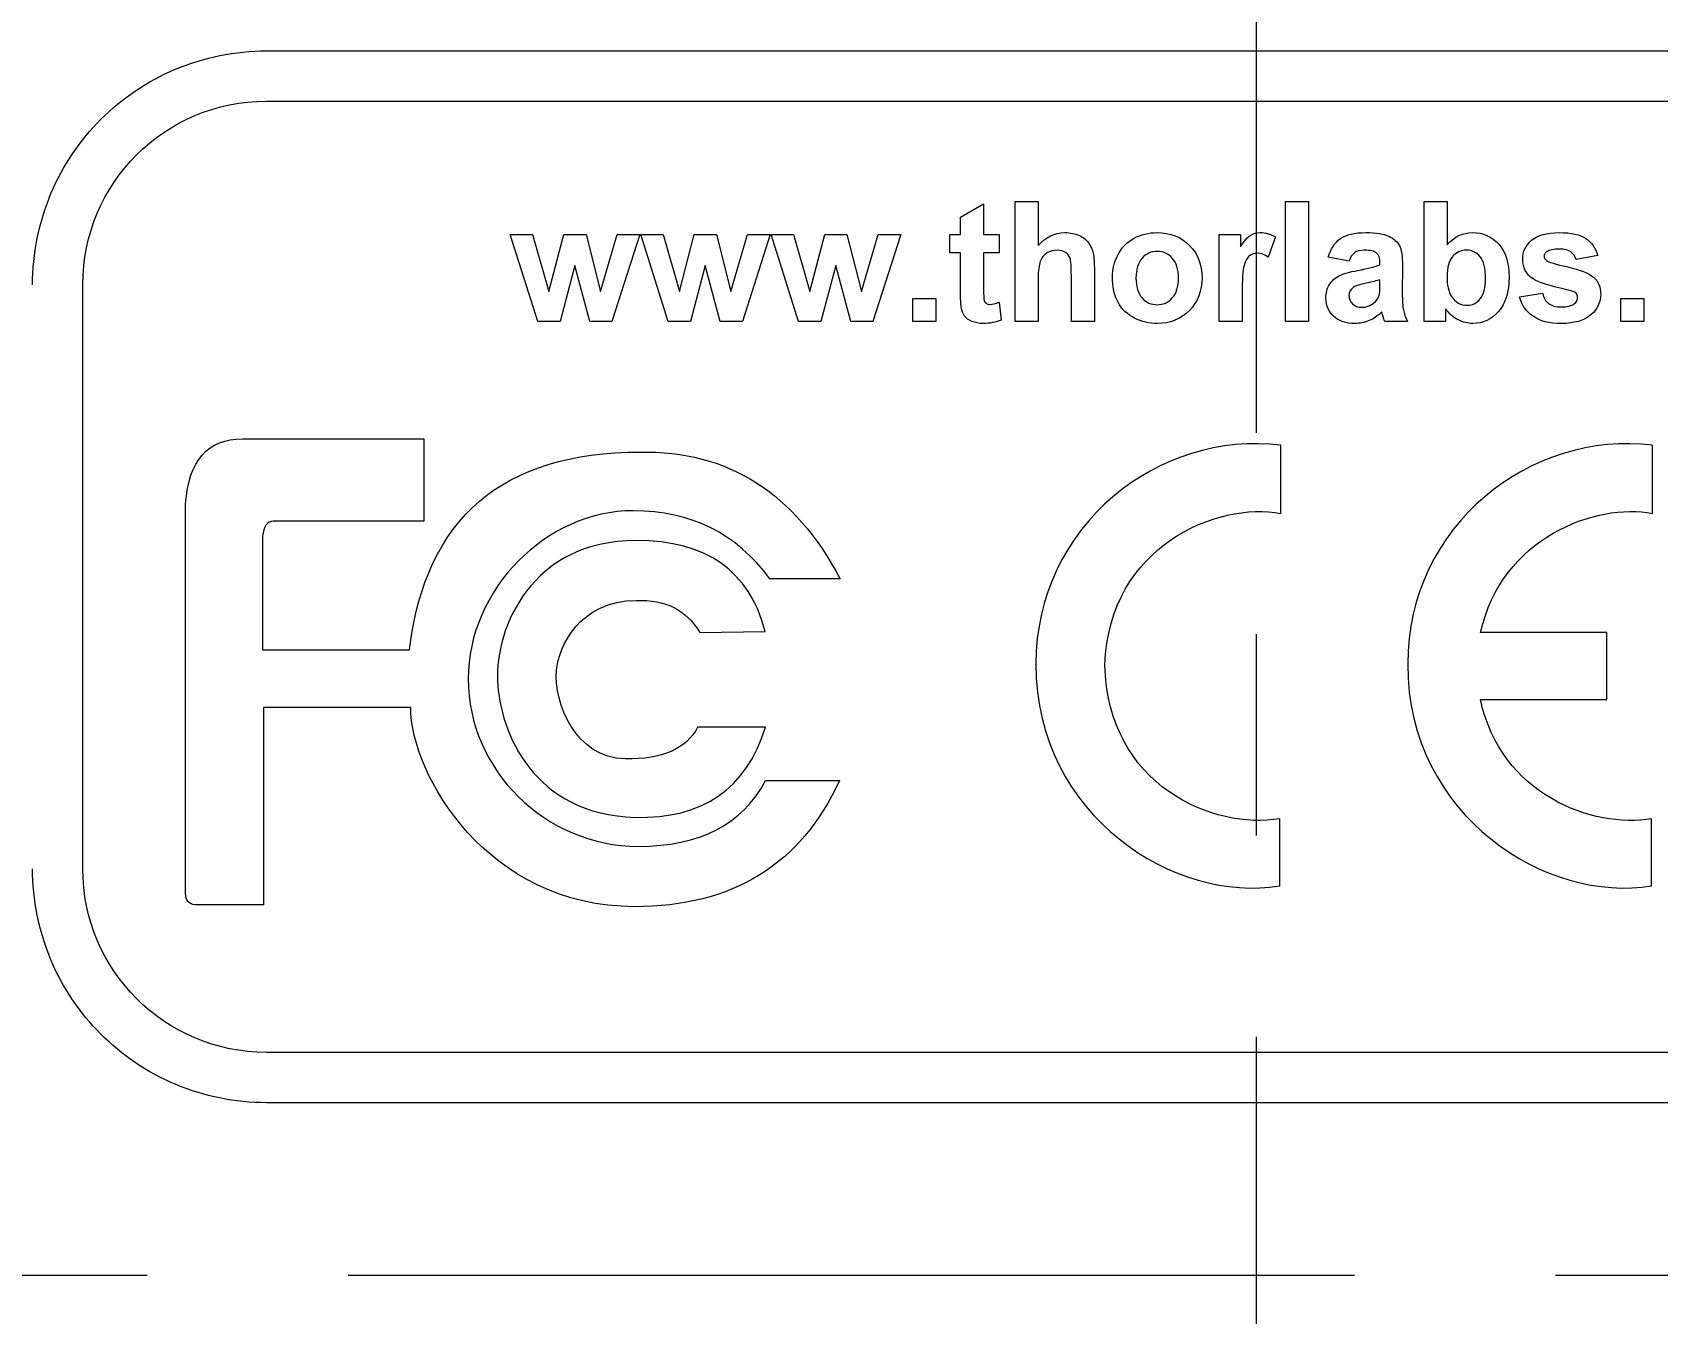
# Model space of a CAD drawing. Header units: inches. Extents: x 0.1 to 10.9, y 0 to 8.5.
# Drawn here: x 6.904 to 7.711, y 4.045 to 4.681 of the extents above; entities that cross this region are included whole.
import ezdxf

# ---------------------------------------------------------------- set-up
doc = ezdxf.new("R2010")
doc.units = ezdxf.units.IN
doc.header["$MEASUREMENT"] = 0
doc.linetypes.add('CENTERX2', pattern=[0.8, 0.5, -0.1, 0.1, -0.1])
doc.styles.add('SLDTEXTSTYLE0', font='TXT', dxfattribs={"width": 0.75})
doc.dimstyles.new('SLDDIMSTYLE2', dxfattribs={"dimtxt": 0.083333, "dimasz": 0.125, "dimexe": 0, "dimexo": 0.0625, "dimgap": 0.020833, "dimtad": 0, "dimtih": 1, "dimtoh": 1, "dimrnd": 1e-09, "dimdsep": 46, "dimtxsty": 'SLDTEXTSTYLE0', "dimsah": 1, "dimcen": 0.09, "dimadec": 0, "dimazin": 2, "dimtfac": 1, "dimtofl": 0, "dimtmove": 0, "dimatfit": 3, "dimfxl": 1, "dimfrac": 2, "dimtolj": 1, "dimtzin": 12, "dimarcsym": 0})

# ---------------------------------------------------------------- blocks, each defined once
blk = doc.blocks.new('_D_15')
at = {"color": 7, "linetype": 'Continuous', "lineweight": 18}
for p, q in [((7.46173, 4.87854), (6.22914, 4.87854)), ((6.29914, 4.87854), (6.29914, 4.62034)), ((6.08726, 4.47104), (6.06191, 4.47104)), ((6.06191, 4.47104), (6.06191, 4.33863)), ((6.51103, 4.47104), (6.53637, 4.47104)), ((6.53637, 4.47104), (6.53637, 4.33863)), ((6.06191, 4.33863), (6.08726, 4.33863)), ((6.53637, 4.33863), (6.51103, 4.33863)), ((6.29914, 4.06354), (6.29914, 4.32173)), ((6.61299, 4.06354), (6.22914, 4.06354))]:
    blk.add_line(p, q, dxfattribs=at)
for points in [[(6.29914, 4.87854), (6.27914, 4.75354), (6.31914, 4.75354)], [(6.29914, 4.06354), (6.31914, 4.18854), (6.27914, 4.18854)]]:
    blk.add_solid(points, dxfattribs=at)
at = {"color": 7, "linetype": 'Continuous', "lineweight": 18, "char_height": 0.083333, "attachment_point": 1, "style": 'SLDTEXTSTYLE0'}
for s, insert in [('0.82in', (6.14644, 4.59536)), ('20.7mm', (6.08726, 4.44605))]:
    blk.add_mtext(s, dxfattribs=dict(at, insert=insert))

msp = doc.modelspace()

# ---------------------------------------------------------------- linework, layer by layer
at = {"color": 7, "linetype": 'CENTERX2', "lineweight": 18}
for p, q in [((7.51173, 4.98228), (7.51173, 3.1448)), ((8.36047, 4.06354), (6.66299, 4.06354))]:
    msp.add_line(p, q, dxfattribs=at)
at = {"color": 7, "linetype": 'Continuous', "lineweight": 18}
for p, q in [((7.01974, 4.67211), (8.00929, 4.67211)), ((7.01974, 4.64711), (8.00929, 4.64711)), ((7.36471, 4.5894), (7.37618, 4.59607)), ((7.37618, 4.59607), (7.37618, 4.58081)), ((7.39189, 4.5376), (7.39189, 4.59725)), ((7.39189, 4.59725), (7.40332, 4.59725)), ((7.40332, 4.59725), (7.40332, 4.57532)), ((7.52617, 4.5376), (7.52617, 4.59725)), ((7.52617, 4.59725), (7.5376, 4.59725)), ((7.5376, 4.59725), (7.5376, 4.5376)), ((7.59518, 4.59725), (7.60661, 4.59725)), ((7.59518, 4.5376), (7.59518, 4.59725)), ((7.60661, 4.59725), (7.60661, 4.57577)), ((7.36471, 4.58081), (7.36471, 4.5894)), ((7.15463, 4.5376), (7.14095, 4.58081)), ((7.14095, 4.58081), (7.15206, 4.58081)), ((7.15206, 4.58081), (7.16016, 4.55249)), ((7.16016, 4.55249), (7.16761, 4.58081)), ((7.16761, 4.58081), (7.17863, 4.58081)), ((7.17863, 4.58081), (7.18583, 4.55249)), ((7.18583, 4.55249), (7.19409, 4.58081)), ((7.20537, 4.58081), (7.19149, 4.5376)), ((7.19409, 4.58081), (7.20537, 4.58081)), ((7.20577, 4.58081), (7.21688, 4.58081)), ((7.21944, 4.5376), (7.20577, 4.58081)), ((7.21688, 4.58081), (7.22498, 4.55249)), ((7.22498, 4.55249), (7.23243, 4.58081)), ((7.23243, 4.58081), (7.24345, 4.58081)), ((7.24345, 4.58081), (7.25065, 4.55249)), ((7.25065, 4.55249), (7.25891, 4.58081)), ((7.27018, 4.58081), (7.25631, 4.5376)), ((7.25891, 4.58081), (7.27018, 4.58081)), ((7.27059, 4.58081), (7.2817, 4.58081)), ((7.28426, 4.5376), (7.27059, 4.58081)), ((7.2817, 4.58081), (7.2898, 4.55249)), ((7.2898, 4.55249), (7.29724, 4.58081)), ((7.29724, 4.58081), (7.30827, 4.58081)), ((7.30827, 4.58081), (7.31547, 4.55249)), ((7.31547, 4.55249), (7.32373, 4.58081)), ((7.335, 4.58081), (7.32113, 4.5376)), ((7.32373, 4.58081), (7.335, 4.58081)), ((7.35946, 4.58081), (7.36471, 4.58081)), ((7.35946, 4.5717), (7.35946, 4.58081)), ((7.37618, 4.58081), (7.384, 4.58081)), ((7.384, 4.58081), (7.384, 4.5717)), ((7.49325, 4.58081), (7.50387, 4.58081)), ((7.49325, 4.5376), (7.49325, 4.58081)), ((7.50387, 4.58081), (7.50387, 4.57467)), ((7.52124, 4.57963), (7.5177, 4.56966)), ((7.36471, 4.5717), (7.35946, 4.5717)), ((7.36471, 4.55286), (7.36471, 4.5717)), ((7.37618, 4.5717), (7.37618, 4.55428)), ((7.384, 4.5717), (7.37618, 4.5717)), ((7.17306, 4.56539), (7.16573, 4.5376)), ((7.1805, 4.5376), (7.17306, 4.56539)), ((7.23788, 4.56539), (7.23055, 4.5376)), ((7.24532, 4.5376), (7.23788, 4.56539)), ((7.3027, 4.56539), (7.29537, 4.5376)), ((7.31014, 4.5376), (7.3027, 4.56539)), ((7.55786, 4.56763), (7.54749, 4.5695)), ((7.57316, 4.5658), (7.57316, 4.56694)), ((7.58439, 4.56515), (7.58427, 4.5518)), ((7.68144, 4.57035), (7.67066, 4.56836)), ((6.92851, 4.26569), (6.92851, 4.55589)), ((7.40332, 4.55925), (7.40332, 4.5376)), ((7.4198, 4.5376), (7.4198, 4.56043)), ((7.43124, 4.56295), (7.43124, 4.5376)), ((7.57316, 4.55607), (7.57316, 4.55835)), ((7.34103, 4.54903), (7.35246, 4.54903)), ((7.34103, 4.5376), (7.34103, 4.54903)), ((7.35246, 4.54903), (7.35246, 4.5376)), ((7.38395, 4.5472), (7.38493, 4.53833)), ((7.50468, 4.55095), (7.50468, 4.5376)), ((7.64254, 4.54993), (7.65402, 4.55168)), ((7.69292, 4.5376), (7.69292, 4.54903)), ((7.69292, 4.54903), (7.70435, 4.54903)), ((7.70435, 4.54903), (7.70435, 4.5376)), ((7.6058, 4.54395), (7.6058, 4.5376)), ((7.16573, 4.5376), (7.15463, 4.5376)), ((7.19149, 4.5376), (7.1805, 4.5376)), ((7.23055, 4.5376), (7.21944, 4.5376)), ((7.25631, 4.5376), (7.24532, 4.5376)), ((7.29537, 4.5376), (7.28426, 4.5376)), ((7.32113, 4.5376), (7.31014, 4.5376)), ((7.35246, 4.5376), (7.34103, 4.5376)), ((7.40332, 4.5376), (7.39189, 4.5376)), ((7.43124, 4.5376), (7.4198, 4.5376)), ((7.50468, 4.5376), (7.49325, 4.5376)), ((7.5376, 4.5376), (7.52617, 4.5376)), ((7.58688, 4.5376), (7.57556, 4.5376)), ((7.6058, 4.5376), (7.59518, 4.5376)), ((7.70435, 4.5376), (7.69292, 4.5376)), ((7.00796, 4.47933), (7.09804, 4.47933)), ((7.09804, 4.47933), (7.09804, 4.43844)), ((7.52393, 4.44228), (7.52393, 4.47612)), ((7.70868, 4.44228), (7.70868, 4.47612)), ((6.97958, 4.25345), (6.97958, 4.44709)), ((7.09804, 4.43844), (7.0232, 4.43844)), ((7.0179, 4.43092), (7.0179, 4.37449)), ((7.30487, 4.40974), (7.26994, 4.40974)), ((7.23513, 4.38314), (7.26768, 4.38362)), ((7.68596, 4.38305), (7.62322, 4.38305)), ((7.68596, 4.34973), (7.68596, 4.38305)), ((7.0179, 4.37449), (7.09084, 4.37449)), ((7.01838, 4.34578), (7.01838, 4.24782)), ((7.09148, 4.34578), (7.01838, 4.34578)), ((7.62317, 4.34973), (7.68596, 4.34973)), ((7.26784, 4.336), (7.23403, 4.336)), ((7.26784, 4.30955), (7.30455, 4.30955)), ((7.52339, 4.25724), (7.52339, 4.29059)), ((7.70819, 4.25724), (7.70819, 4.29059)), ((7.01838, 4.24782), (6.98439, 4.24782)), ((8.00929, 4.17446), (7.01974, 4.17446)), ((8.00929, 4.14946), (7.01974, 4.14946))]:
    msp.add_line(p, q, dxfattribs=at)
for points in [[(6.90351, 4.55589), (6.90351, 4.57127), (6.91001, 4.60283), (6.93563, 4.64), (6.97279, 4.66561), (7.00435, 4.67211), (7.01974, 4.67211)], [(6.92851, 4.55589), (6.92851, 4.60627), (6.96935, 4.64711), (7.01974, 4.64711)], [(7.40332, 4.57532), (7.40701, 4.57963), (7.41142, 4.58179), (7.41655, 4.58179)], [(7.41655, 4.58179), (7.41918, 4.58179), (7.42155, 4.5813), (7.42367, 4.58032)], [(7.42367, 4.58032), (7.42578, 4.57935), (7.42738, 4.5781), (7.42845, 4.57658)], [(7.50387, 4.57467), (7.50569, 4.57757), (7.50732, 4.57948), (7.50877, 4.58041)], [(7.50877, 4.58041), (7.51022, 4.58133), (7.51187, 4.58179), (7.51372, 4.58179)], [(7.51372, 4.58179), (7.51632, 4.58179), (7.51883, 4.58107), (7.52124, 4.57963)], [(7.55351, 4.57878), (7.55636, 4.58079), (7.56059, 4.58179), (7.56621, 4.58179)], [(7.56621, 4.58179), (7.57131, 4.58179), (7.5751, 4.58118), (7.5776, 4.57997)], [(7.5776, 4.57997), (7.58009, 4.57876), (7.58185, 4.57723), (7.58287, 4.57539)], [(7.60661, 4.57577), (7.61014, 4.57978), (7.61432, 4.58179), (7.61914, 4.58179)], [(7.61914, 4.58179), (7.62441, 4.58179), (7.62876, 4.57988), (7.63221, 4.57607)], [(7.64856, 4.57796), (7.65152, 4.58051), (7.6561, 4.58179), (7.66232, 4.58179)], [(7.66232, 4.58179), (7.66823, 4.58179), (7.67262, 4.58083), (7.6755, 4.5789)], [(7.40764, 4.57166), (7.40614, 4.57074), (7.40505, 4.56934), (7.40436, 4.56749)], [(7.41272, 4.57304), (7.41082, 4.57304), (7.40913, 4.57258), (7.40764, 4.57166)], [(7.41685, 4.57197), (7.41575, 4.57267), (7.41438, 4.57304), (7.41272, 4.57304)], [(7.41915, 4.56905), (7.41872, 4.57027), (7.41795, 4.57124), (7.41685, 4.57197)], [(7.42845, 4.57658), (7.42952, 4.57506), (7.43025, 4.57338), (7.43065, 4.57154)], [(7.43065, 4.57154), (7.43104, 4.56969), (7.43124, 4.56683), (7.43124, 4.56295)], [(7.443, 4.57084), (7.44487, 4.5744), (7.44752, 4.57711), (7.45095, 4.57898)], [(7.51233, 4.57154), (7.51073, 4.57154), (7.50938, 4.57109), (7.50826, 4.57021)], [(7.5177, 4.56966), (7.51578, 4.57091), (7.51399, 4.57154), (7.51233, 4.57154)], [(7.54749, 4.5695), (7.54865, 4.57368), (7.55066, 4.57677), (7.55351, 4.57878)], [(7.56063, 4.57183), (7.55949, 4.57103), (7.55857, 4.56964), (7.55786, 4.56763)], [(7.56539, 4.57304), (7.56336, 4.57304), (7.56177, 4.57263), (7.56063, 4.57183)], [(7.57154, 4.57164), (7.57045, 4.57257), (7.5684, 4.57304), (7.56539, 4.57304)], [(7.57316, 4.56694), (7.57316, 4.56913), (7.57262, 4.57069), (7.57154, 4.57164)], [(7.58287, 4.57539), (7.58389, 4.57352), (7.58439, 4.57011), (7.58439, 4.56515)], [(7.63221, 4.57607), (7.63565, 4.57225), (7.63737, 4.56679), (7.63737, 4.55965)], [(7.64413, 4.56852), (7.64413, 4.57227), (7.64561, 4.57541), (7.64856, 4.57796)], [(7.65605, 4.57231), (7.65518, 4.57171), (7.65475, 4.57094), (7.65475, 4.56999)], [(7.66252, 4.57357), (7.65951, 4.57357), (7.65735, 4.57315), (7.65605, 4.57231)], [(7.66803, 4.57223), (7.66674, 4.57312), (7.66491, 4.57357), (7.66252, 4.57357)], [(7.67066, 4.56836), (7.6702, 4.57004), (7.66932, 4.57133), (7.66803, 4.57223)], [(7.6755, 4.5789), (7.67838, 4.57697), (7.68036, 4.57413), (7.68144, 4.57035)], [(7.40436, 4.56749), (7.40367, 4.56562), (7.40332, 4.56288), (7.40332, 4.55925)], [(7.4198, 4.56043), (7.4198, 4.56496), (7.41959, 4.56783), (7.41915, 4.56905)], [(7.44019, 4.55982), (7.44019, 4.56361), (7.44112, 4.56729), (7.443, 4.57084)], [(7.45496, 4.56905), (7.45293, 4.56677), (7.45191, 4.56349), (7.45191, 4.55921)], [(7.50564, 4.56543), (7.505, 4.56313), (7.50468, 4.5583), (7.50468, 4.55095)], [(7.50826, 4.57021), (7.50715, 4.56932), (7.50628, 4.56774), (7.50564, 4.56543)], [(7.55296, 4.56033), (7.55506, 4.56134), (7.55809, 4.56223), (7.56206, 4.56299)], [(7.56206, 4.56299), (7.5674, 4.56399), (7.5711, 4.56493), (7.57316, 4.5658)], [(7.60926, 4.56985), (7.60744, 4.56771), (7.60653, 4.56448), (7.60653, 4.56014)], [(7.64925, 4.5588), (7.64584, 4.56113), (7.64413, 4.56437), (7.64413, 4.56852)], [(7.65475, 4.56999), (7.65475, 4.56918), (7.65513, 4.56848), (7.65589, 4.56791)], [(7.65589, 4.56791), (7.65692, 4.56715), (7.66048, 4.56608), (7.66657, 4.5647)], [(7.66657, 4.5647), (7.67266, 4.56332), (7.67691, 4.56162), (7.67932, 4.55961)], [(7.443, 4.54718), (7.44112, 4.55065), (7.44019, 4.55485), (7.44019, 4.55982)], [(7.45191, 4.55921), (7.45191, 4.55492), (7.45293, 4.55164), (7.45496, 4.54936)], [(7.54631, 4.5494), (7.54631, 4.55184), (7.54689, 4.55401), (7.54806, 4.55594)], [(7.54806, 4.55594), (7.54922, 4.55784), (7.55086, 4.5593), (7.55296, 4.56033)], [(7.56621, 4.5566), (7.56303, 4.55592), (7.56096, 4.55526), (7.55998, 4.55461)], [(7.57316, 4.55835), (7.5717, 4.55786), (7.56938, 4.55728), (7.56621, 4.5566)], [(7.57272, 4.5505), (7.57301, 4.55148), (7.57316, 4.55333), (7.57316, 4.55607)], [(7.60653, 4.56014), (7.60653, 4.55567), (7.60723, 4.55236), (7.60865, 4.55021)], [(7.63737, 4.55965), (7.63737, 4.55228), (7.63562, 4.54659), (7.6321, 4.5426)], [(7.66679, 4.55322), (7.65757, 4.55526), (7.65172, 4.55712), (7.64925, 4.5588)], [(7.67932, 4.55961), (7.68171, 4.55758), (7.6829, 4.55474), (7.6829, 4.55111)], [(7.36508, 4.5448), (7.36483, 4.54613), (7.36471, 4.54882), (7.36471, 4.55286)], [(7.37618, 4.55428), (7.37618, 4.55076), (7.37626, 4.54869), (7.37641, 4.54812)], [(7.37641, 4.54812), (7.37656, 4.54753), (7.37689, 4.54705), (7.37742, 4.54667)], [(7.37936, 4.5461), (7.38042, 4.5461), (7.38195, 4.54647), (7.38395, 4.5472)], [(7.45119, 4.53931), (7.4476, 4.5411), (7.44487, 4.54373), (7.443, 4.54718)], [(7.55015, 4.54024), (7.54759, 4.54266), (7.54631, 4.54571), (7.54631, 4.5494)], [(7.55998, 4.55461), (7.55849, 4.55355), (7.55774, 4.55221), (7.55774, 4.55058)], [(7.55774, 4.55058), (7.55774, 4.54898), (7.55834, 4.5476), (7.55953, 4.54643)], [(7.56999, 4.54671), (7.57137, 4.54774), (7.57228, 4.54901), (7.57272, 4.5505)], [(7.58427, 4.5518), (7.58427, 4.548), (7.58446, 4.54519), (7.58482, 4.5434)], [(7.64928, 4.5402), (7.64584, 4.54259), (7.6436, 4.54583), (7.64254, 4.54993)], [(7.65402, 4.55168), (7.6545, 4.54945), (7.65549, 4.54776), (7.65698, 4.54661)], [(7.67062, 4.55172), (7.67005, 4.55226), (7.66877, 4.55276), (7.66679, 4.55322)], [(7.66993, 4.54651), (7.67093, 4.54727), (7.67143, 4.54829), (7.67143, 4.54956)], [(7.67143, 4.54956), (7.67143, 4.55043), (7.67116, 4.55115), (7.67062, 4.55172)], [(7.6829, 4.55111), (7.6829, 4.54715), (7.68125, 4.54374), (7.67794, 4.54089)], [(7.36668, 4.54034), (7.36591, 4.54145), (7.36537, 4.54293), (7.36508, 4.5448)], [(7.37032, 4.53765), (7.36867, 4.53836), (7.36745, 4.53925), (7.36668, 4.54034)], [(7.37742, 4.54667), (7.37795, 4.54629), (7.3786, 4.5461), (7.37936, 4.5461)], [(7.56067, 4.53662), (7.55622, 4.53662), (7.55272, 4.53783), (7.55015, 4.54024)], [(7.55953, 4.54643), (7.56073, 4.54526), (7.56224, 4.54468), (7.56409, 4.54468)], [(7.56409, 4.54468), (7.56615, 4.54468), (7.56812, 4.54536), (7.56999, 4.54671)], [(7.57406, 4.54232), (7.57211, 4.54042), (7.57002, 4.539), (7.56779, 4.53805)], [(7.57447, 4.54098), (7.57428, 4.54165), (7.57414, 4.5421), (7.57406, 4.54232)], [(7.57556, 4.5376), (7.57527, 4.53836), (7.5749, 4.53949), (7.57447, 4.54098)], [(7.58482, 4.5434), (7.58519, 4.54159), (7.58587, 4.53966), (7.58688, 4.5376)], [(7.612, 4.53847), (7.6096, 4.5397), (7.60753, 4.54153), (7.6058, 4.54395)], [(7.6321, 4.5426), (7.62859, 4.53862), (7.62433, 4.53662), (7.61931, 4.53662)], [(7.66325, 4.53662), (7.65737, 4.53662), (7.65271, 4.53782), (7.64928, 4.5402)], [(7.65698, 4.54661), (7.65848, 4.54545), (7.66057, 4.54488), (7.66325, 4.54488)], [(7.66325, 4.54488), (7.66621, 4.54488), (7.66843, 4.54543), (7.66993, 4.54651)], [(7.67794, 4.54089), (7.67463, 4.53805), (7.66973, 4.53662), (7.66325, 4.53662)], [(7.3759, 4.53662), (7.37384, 4.53662), (7.37198, 4.53698), (7.37032, 4.53765)], [(7.38493, 4.53833), (7.38227, 4.53719), (7.37926, 4.53662), (7.3759, 4.53662)], [(7.56779, 4.53805), (7.56557, 4.5371), (7.56319, 4.53662), (7.56067, 4.53662)], [(7.61931, 4.53662), (7.61684, 4.53662), (7.6144, 4.53725), (7.612, 4.53847)], [(7.52393, 4.47612), (7.46378, 4.4837), (7.40219, 4.43664), (7.40219, 4.36738)], [(7.70868, 4.47612), (7.64855, 4.4837), (7.58695, 4.43664), (7.58695, 4.36738)], [(6.97958, 4.44709), (6.98117, 4.46859), (6.99063, 4.47933), (7.00796, 4.47933)], [(7.09084, 4.37449), (7.09886, 4.44), (7.13707, 4.47275), (7.20547, 4.47275)], [(7.20547, 4.47275), (7.24908, 4.47361), (7.28221, 4.4526), (7.30487, 4.40974)], [(7.20209, 4.44358), (7.15897, 4.44358), (7.12004, 4.40478), (7.12004, 4.3599)], [(7.26994, 4.40974), (7.25347, 4.4323), (7.23086, 4.44358), (7.20209, 4.44358)], [(7.43652, 4.36706), (7.43846, 4.42619), (7.49271, 4.44825), (7.52393, 4.44228)], [(7.62322, 4.38305), (7.63343, 4.43016), (7.68046, 4.44772), (7.70868, 4.44228)], [(7.0232, 4.43844), (7.02009, 4.43823), (7.01832, 4.43572), (7.0179, 4.43092)], [(7.20355, 4.42882), (7.15127, 4.42882), (7.13349, 4.38506), (7.13461, 4.3591)], [(7.26768, 4.38362), (7.25977, 4.41375), (7.23839, 4.42882), (7.20355, 4.42882)], [(7.16396, 4.36438), (7.165, 4.37604), (7.17533, 4.39901), (7.20371, 4.39901)], [(7.20371, 4.39901), (7.21792, 4.39965), (7.2284, 4.39436), (7.23513, 4.38314)], [(7.19809, 4.32028), (7.1734, 4.32061), (7.16251, 4.34819), (7.16396, 4.36438)], [(7.40219, 4.36738), (7.40219, 4.2914), (7.47195, 4.24842), (7.52339, 4.25724)], [(7.52339, 4.29059), (7.49106, 4.28486), (7.43764, 4.30678), (7.43652, 4.36706)], [(7.58695, 4.36738), (7.58695, 4.2914), (7.65672, 4.24842), (7.70819, 4.25724)], [(7.12004, 4.3599), (7.12004, 4.315), (7.15833, 4.27685), (7.20451, 4.27685)], [(7.13461, 4.3591), (7.13573, 4.33312), (7.15289, 4.29254), (7.20307, 4.29126)], [(7.20273, 4.24686), (7.12981, 4.24686), (7.09148, 4.31228), (7.09148, 4.34578)], [(7.70819, 4.29059), (7.67913, 4.28546), (7.63315, 4.30257), (7.62317, 4.34973)], [(7.23403, 4.336), (7.22857, 4.32529), (7.21659, 4.32005), (7.19809, 4.32028)], [(7.20307, 4.29126), (7.23652, 4.29041), (7.25811, 4.30532), (7.26784, 4.336)], [(7.30455, 4.30955), (7.28531, 4.26776), (7.25137, 4.24686), (7.20273, 4.24686)], [(7.20451, 4.27685), (7.2353, 4.27685), (7.25641, 4.28775), (7.26784, 4.30955)], [(7.01974, 4.14946), (7.00435, 4.14946), (6.97279, 4.15596), (6.93563, 4.18158), (6.91001, 4.21874), (6.90351, 4.2503), (6.90351, 4.26569)], [(7.01974, 4.17446), (6.96935, 4.17446), (6.92851, 4.2153), (6.92851, 4.26569)], [(6.98439, 4.24782), (6.98118, 4.24816), (6.97958, 4.25003), (6.97958, 4.25345)]]:
    msp.add_open_spline(points, degree=3, dxfattribs=at)
for points, knots in [([(7.45095, 4.57898), (7.45438, 4.58085), (7.45821, 4.58179), (7.46245, 4.58179), (7.46898, 4.58179), (7.47434, 4.57966), (7.47852, 4.57541), (7.4827, 4.57117), (7.48478, 4.56581), (7.48478, 4.55933), (7.48478, 4.55279), (7.48268, 4.54737), (7.47846, 4.54308)], [2, 2, 2, 2, 3, 3, 3, 4, 4, 4, 5, 5, 5, 6, 6, 6, 6]), ([(7.46999, 4.56905), (7.46797, 4.57133), (7.46547, 4.57247), (7.46249, 4.57247), (7.4595, 4.57247), (7.45699, 4.57133), (7.45496, 4.56905)], [5, 5, 5, 5, 6, 6, 6, 7, 7, 7, 7]), ([(7.62297, 4.56977), (7.62118, 4.57194), (7.61889, 4.57304), (7.61609, 4.57304), (7.61335, 4.57304), (7.61107, 4.57197), (7.60926, 4.56985)], [5, 5, 5, 5, 6, 6, 6, 7, 7, 7, 7]), ([(7.45496, 4.54936), (7.45699, 4.54708), (7.4595, 4.54594), (7.46249, 4.54594), (7.46547, 4.54594), (7.46797, 4.54708), (7.46999, 4.54936), (7.47202, 4.55164), (7.47303, 4.55495), (7.47303, 4.55929), (7.47303, 4.56352), (7.47202, 4.56677), (7.46999, 4.56905)], [1, 1, 1, 1, 2, 2, 2, 3, 3, 3, 4, 4, 4, 5, 5, 5, 5]), ([(7.62299, 4.54888), (7.62477, 4.55105), (7.62565, 4.55444), (7.62565, 4.55908), (7.62565, 4.56402), (7.62476, 4.56757), (7.62297, 4.56977)], [3, 3, 3, 3, 4, 4, 4, 5, 5, 5, 5]), ([(7.60865, 4.55021), (7.61063, 4.54718), (7.61326, 4.54566), (7.61654, 4.54566), (7.61906, 4.54566), (7.62121, 4.54674), (7.62299, 4.54888)], [1, 1, 1, 1, 2, 2, 2, 3, 3, 3, 3]), ([(7.47846, 4.54308), (7.47424, 4.53877), (7.46893, 4.53662), (7.46253, 4.53662), (7.45857, 4.53662), (7.45479, 4.53752), (7.45119, 4.53931)], [6, 6, 6, 6, 7, 7, 7, 8, 8, 8, 8])]:
    msp.add_open_spline(points, degree=3, knots=knots, dxfattribs=at)

# ---------------------------------------------------------------- dimensions: what is measured, and where the dimension line sits
dim = msp.add_linear_dim(base=(6.2991429725, 4.0635360189), p1=(7.511731586, 4.8785360189), p2=(6.6629914285, 4.0635360189), angle=90, dimstyle='SLDDIMSTYLE2', dxfattribs=at)
dim.commit()
dim.dimension.update_dxf_attribs({"geometry": '_D_15', "text_midpoint": (6.2991429725, 4.4710360189), "dimtype": 160})

doc.saveas('drawing.dxf')
